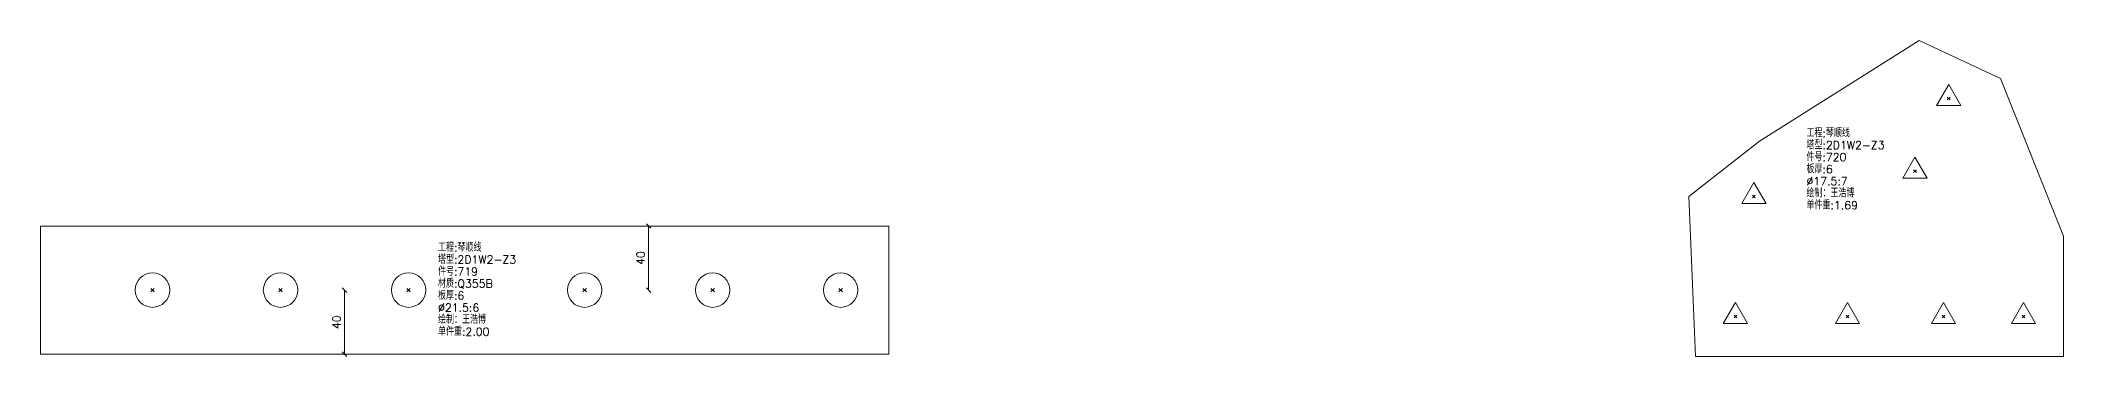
# Model space of a CAD drawing. Extents: x -580 to 8755, y 0 to 14723.
# Drawn here: x 4403 to 5668, y 6042 to 6240 of the extents above; entities that cross this region are included whole.
import ezdxf
from ezdxf.enums import TextEntityAlignment as Align

# ---------------------------------------------------------------- set-up
doc = ezdxf.new("R2010")
doc.units = 0
doc.header["$MEASUREMENT"] = 0
doc.layers.add('1', color=7, linetype='CONTINUOUS', lineweight=25)
doc.styles.get("Standard").update_dxf_attribs({"font": 'simplex.shx', "width": 0.7, "height": 3, "bigfont": 'gbhzfs.shx'})

msp = doc.modelspace()

# ---------------------------------------------------------------- linework, layer by layer
at = {"layer": '1', "color": 7, "linetype": 'Continuous', "lineweight": 18}
for p, q in [((5577.28671, 6239.59448), (5477.58103, 6176.77869)), ((5628.06419, 6215.97992), (5577.28671, 6239.59448)), ((5667.50693, 6117.42081), (5628.06419, 6215.97992)), ((5477.58103, 6176.77869), (5433.43944, 6142.31829)), ((5433.43944, 6142.31829), (5437.50693, 6042.42081)), ((4933.43944, 6123.83503), (4403.43944, 6123.83503)), ((4403.43944, 6123.83503), (4403.43944, 6043.83503)), ((4933.43944, 6043.83503), (4933.43944, 6123.83503)), ((5667.50693, 6042.42081), (5667.50693, 6117.42081)), ((4403.43944, 6043.83503), (4933.43944, 6043.83503)), ((5437.50693, 6042.42081), (5667.50693, 6042.42081))]:
    msp.add_line(p, q, dxfattribs=at)
at = {"layer": '1', "color": 7, "linetype": 'Continuous', "lineweight": 13}
for p, q in [((5595.76021, 6212.18192), (5588.18271, 6199.05692)), ((5603.33771, 6199.05692), (5595.76021, 6212.18192)), ((5588.18271, 6199.05692), (5603.33771, 6199.05692)), ((5594.88521, 6202.55692), (5596.63521, 6204.30692)), ((5596.63521, 6202.55692), (5594.88521, 6204.30692)), ((5574.67578, 6166.84489), (5567.09828, 6153.71989)), ((5573.80078, 6157.21989), (5575.55078, 6158.96989)), ((5575.55078, 6157.21989), (5573.80078, 6158.96989)), ((5582.25328, 6153.71989), (5574.67578, 6166.84489)), ((5474.04731, 6151.05388), (5466.46981, 6137.92888)), ((5481.62481, 6137.92888), (5474.04731, 6151.05388)), ((5567.09828, 6153.71989), (5582.25328, 6153.71989)), ((5466.46981, 6137.92888), (5481.62481, 6137.92888)), ((5473.17231, 6141.42888), (5474.92231, 6143.17888)), ((5474.92231, 6141.42888), (5473.17231, 6143.17888)), ((4472.36444, 6082.76003), (4474.51444, 6084.91003)), ((4474.51444, 6082.76003), (4472.36444, 6084.91003)), ((4552.36444, 6082.76003), (4554.51444, 6084.91003)), ((4554.51444, 6082.76003), (4552.36444, 6084.91003)), ((4632.36444, 6082.76003), (4634.51444, 6084.91003)), ((4634.51444, 6082.76003), (4632.36444, 6084.91003)), ((4742.36444, 6082.76003), (4744.51444, 6084.91003)), ((4744.51444, 6082.76003), (4742.36444, 6084.91003)), ((4822.36444, 6082.76003), (4824.51444, 6084.91003)), ((4824.51444, 6082.76003), (4822.36444, 6084.91003)), ((4902.36444, 6082.76003), (4904.51444, 6084.91003)), ((4904.51444, 6082.76003), (4902.36444, 6084.91003)), ((5462.50693, 6076.17081), (5454.92943, 6063.04581)), ((5461.63193, 6066.54581), (5463.38193, 6068.29581)), ((5463.38193, 6066.54581), (5461.63193, 6068.29581)), ((5470.08443, 6063.04581), (5462.50693, 6076.17081)), ((5532.50693, 6076.17081), (5524.92943, 6063.04581)), ((5531.63193, 6066.54581), (5533.38193, 6068.29581)), ((5533.38193, 6066.54581), (5531.63193, 6068.29581)), ((5540.08443, 6063.04581), (5532.50693, 6076.17081)), ((5592.50693, 6076.17081), (5584.92943, 6063.04581)), ((5591.63193, 6066.54581), (5593.38193, 6068.29581)), ((5593.38193, 6066.54581), (5591.63193, 6068.29581)), ((5600.08443, 6063.04581), (5592.50693, 6076.17081)), ((5642.50693, 6076.17081), (5634.92943, 6063.04581)), ((5641.63193, 6066.54581), (5643.38193, 6068.29581)), ((5643.38193, 6066.54581), (5641.63193, 6068.29581)), ((5650.08443, 6063.04581), (5642.50693, 6076.17081)), ((5454.92943, 6063.04581), (5470.08443, 6063.04581)), ((5524.92943, 6063.04581), (5540.08443, 6063.04581)), ((5584.92943, 6063.04581), (5600.08443, 6063.04581)), ((5634.92943, 6063.04581), (5650.08443, 6063.04581))]:
    msp.add_line(p, q, dxfattribs=at)
at = {"layer": '1', "color": 9, "linetype": 'Continuous', "lineweight": 18}
for p, q in [((4782.02522, 6125.24924), (4784.85365, 6122.42081)), ((4783.43944, 6083.83503), (4783.43944, 6123.83503)), ((4592.02522, 6085.24924), (4594.85365, 6082.42081)), ((4593.43944, 6083.83503), (4593.43944, 6043.83503)), ((4782.02522, 6085.24924), (4784.85365, 6082.42081)), ((4592.02522, 6045.24924), (4594.85365, 6042.42081))]:
    msp.add_line(p, q, dxfattribs=at)
at = {"layer": '1', "color": 7, "linetype": 'Continuous', "lineweight": 13}
for centre in [(4473.43944, 6083.83503), (4553.43944, 6083.83503), (4633.43944, 6083.83503), (4743.43944, 6083.83503), (4823.43944, 6083.83503), (4903.43944, 6083.83503)]:
    msp.add_circle(centre, 10.75, dxfattribs=at)

# ---------------------------------------------------------------- texts
at = {"layer": '1', "color": 7, "linetype": 'Continuous', "lineweight": 18}
for s, p in [('工程:琴顺线', (5506.87744, 6177.82343)), ('件号:720', (5506.87744, 6162.82343)), ('塔型:2D1W2-Z3', (5506.87744, 6170.32343)), ('板厚:6', (5506.87744, 6155.32343)), ('绘制：王浩博', (5506.87744, 6140.32343)), ('%%c17.5:7', (5506.87744, 6147.82343)), ('单件重:1.69', (5506.87744, 6132.82343)), ('塔型:2D1W2-Z3', (4651.8437, 6098.90082)), ('工程:琴顺线', (4651.8437, 6106.40082)), ('件号:719', (4651.8437, 6091.40082)), ('材质:Q355B', (4651.8437, 6083.90082)), ('板厚:6', (4651.8437, 6076.40082)), ('绘制：王浩博', (4651.8437, 6061.40082)), ('%%c21.5:6', (4651.8437, 6068.90082)), ('单件重:2.00', (4651.8437, 6053.90082))]:
    msp.add_text(s, height=5, dxfattribs=at).set_placement(p, align=Align.BOTTOM_LEFT)
for p in [(4782.43944, 6103.83503), (4592.43944, 6063.83503)]:
    msp.add_text('40', height=5, rotation=90, dxfattribs=at).set_placement(p, align=Align.BOTTOM_CENTER)

doc.saveas('drawing.dxf')
